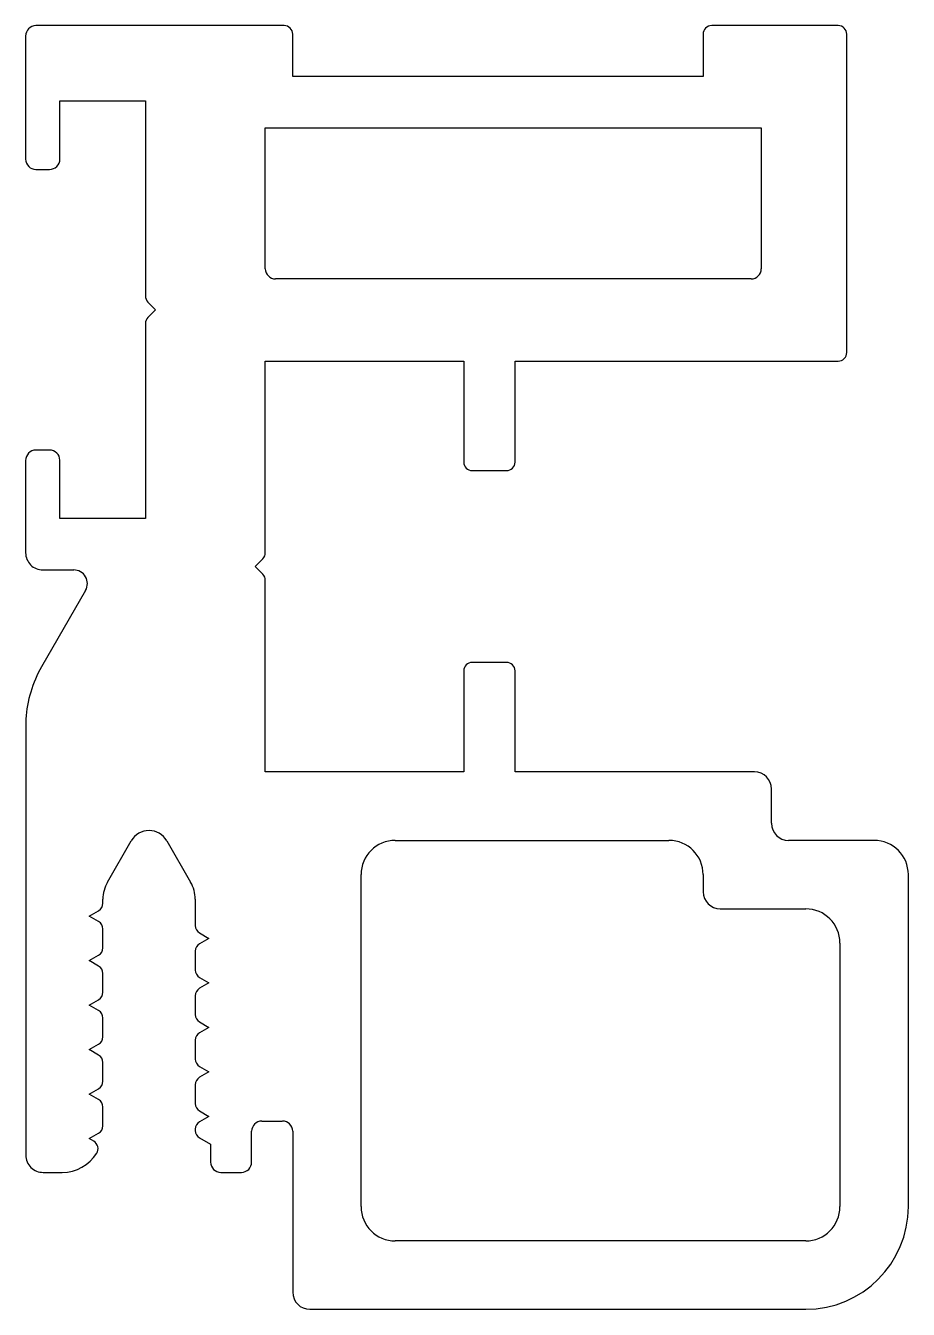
# Model space of a CAD drawing. Extents: x 1425 to 1450.8, y 1103 to 1140.5.
import ezdxf

# ---------------------------------------------------------------- set-up
doc = ezdxf.new("R2010")
doc.units = 0
doc.layers.get('0').update_dxf_attribs({"linetype": 'CONTINUOUS'})

msp = doc.modelspace()

# ---------------------------------------------------------------- linework, layer by layer
for p, q in [((1432.567, 1140.491), (1425.31, 1140.491)), ((1448.767, 1140.491), (1445.067, 1140.491)), ((1425.01, 1140.188), (1425.01, 1136.588)), ((1432.817, 1139.009), (1432.817, 1140.241)), ((1444.817, 1140.241), (1444.817, 1139.009)), ((1449.017, 1130.941), (1449.017, 1140.241)), ((1444.817, 1139.009), (1432.817, 1139.009)), ((1426.01, 1136.593), (1426.01, 1138.291)), ((1426.01, 1138.291), (1428.51, 1138.291)), ((1428.51, 1138.291), (1428.51, 1132.594)), ((1432.017, 1133.388), (1432.017, 1137.509)), ((1432.017, 1137.509), (1446.517, 1137.509)), ((1446.517, 1137.509), (1446.517, 1133.391)), ((1425.31, 1136.291), (1425.71, 1136.291)), ((1446.217, 1133.091), (1432.317, 1133.091)), ((1428.583, 1132.417), (1428.81, 1132.19)), ((1428.81, 1132.19), (1428.583, 1131.964)), ((1428.51, 1131.787), (1428.51, 1126.091)), ((1432.017, 1125.094), (1432.017, 1130.691)), ((1432.017, 1130.691), (1437.817, 1130.691)), ((1437.817, 1130.691), (1437.817, 1127.741)), ((1439.317, 1127.741), (1439.317, 1130.691)), ((1439.317, 1130.691), (1448.767, 1130.691)), ((1425.71, 1128.091), (1425.31, 1128.091)), ((1425.01, 1127.788), (1425.01, 1125.091)), ((1426.01, 1126.091), (1426.01, 1127.793)), ((1438.067, 1127.491), (1439.067, 1127.491)), ((1428.51, 1126.091), (1426.01, 1126.091)), ((1431.717, 1124.691), (1431.943, 1124.918)), ((1431.943, 1124.464), (1431.717, 1124.691)), ((1425.51, 1124.591), (1426.416, 1124.591)), ((1432.017, 1118.691), (1432.017, 1124.287)), ((1426.764, 1123.992), (1425.476, 1121.763)), ((1437.817, 1121.641), (1437.817, 1118.691)), ((1439.067, 1121.891), (1438.067, 1121.891)), ((1439.317, 1118.691), (1439.317, 1121.641)), ((1425.017, 1120.234), (1425.017, 1107.491)), ((1437.817, 1118.691), (1432.017, 1118.691)), ((1446.317, 1118.691), (1439.317, 1118.691)), ((1446.817, 1117.191), (1446.817, 1118.191)), ((1427.401, 1115.471), (1428.097, 1116.677)), ((1429.136, 1116.677), (1429.833, 1115.471)), ((1435.817, 1116.691), (1443.817, 1116.691)), ((1449.817, 1116.691), (1447.317, 1116.691)), ((1434.817, 1105.99), (1434.817, 1115.691)), ((1444.817, 1115.691), (1444.817, 1115.19)), ((1450.817, 1105.991), (1450.817, 1115.691)), ((1427.401, 1115.471), (1427.401, 1115.471)), ((1427.267, 1114.853), (1427.267, 1114.971)), ((1429.967, 1114.971), (1429.967, 1114.203)), ((1426.867, 1114.477), (1427.142, 1114.636)), ((1445.317, 1114.69), (1447.817, 1114.69)), ((1427.142, 1114.319), (1426.867, 1114.477)), ((1427.267, 1113.553), (1427.267, 1114.102)), ((1430.092, 1113.986), (1430.367, 1113.827)), ((1430.367, 1113.827), (1430.092, 1113.669)), ((1429.967, 1113.452), (1429.967, 1112.903)), ((1448.817, 1113.69), (1448.817, 1105.99)), ((1426.867, 1113.177), (1427.142, 1113.336)), ((1427.142, 1113.019), (1426.867, 1113.177)), ((1427.267, 1112.253), (1427.267, 1112.802)), ((1430.092, 1112.686), (1430.367, 1112.527)), ((1430.367, 1112.527), (1430.092, 1112.369)), ((1426.867, 1111.877), (1427.142, 1112.036)), ((1427.142, 1111.719), (1426.867, 1111.877)), ((1429.967, 1112.152), (1429.967, 1111.603)), ((1427.267, 1110.953), (1427.267, 1111.502)), ((1430.092, 1111.386), (1430.367, 1111.227)), ((1430.367, 1111.227), (1430.092, 1111.069)), ((1429.967, 1110.852), (1429.967, 1110.303)), ((1426.867, 1110.577), (1427.142, 1110.736)), ((1427.142, 1110.419), (1426.867, 1110.577)), ((1427.267, 1109.653), (1427.267, 1110.202)), ((1430.092, 1110.086), (1430.367, 1109.927)), ((1430.367, 1109.927), (1430.092, 1109.769)), ((1426.867, 1109.277), (1427.142, 1109.436)), ((1427.142, 1109.119), (1426.867, 1109.277)), ((1429.967, 1109.552), (1429.967, 1109.003)), ((1427.267, 1108.353), (1427.267, 1108.902)), ((1430.092, 1108.786), (1430.367, 1108.627)), ((1430.367, 1108.627), (1430.092, 1108.469)), ((1426.867, 1107.977), (1427.142, 1108.136)), ((1429.967, 1108.252), (1429.967, 1108.216)), ((1431.617, 1107.293), (1431.617, 1108.191)), ((1431.914, 1108.491), (1432.514, 1108.491)), ((1432.817, 1108.193), (1432.817, 1103.491)), ((1427.001, 1107.9), (1426.867, 1107.977)), ((1430.092, 1107.999), (1430.417, 1107.812)), ((1430.417, 1107.812), (1430.417, 1107.291)), ((1425.522, 1106.991), (1426.081, 1106.991)), ((1430.717, 1106.991), (1431.317, 1106.991)), ((1447.817, 1104.99), (1435.817, 1104.99)), ((1433.317, 1102.991), (1447.817, 1102.991))]:
    msp.add_line(p, q)
for centre, radius, start, end in [((1425.31, 1140.191), 0.3, 90, 180.5125), ((1432.567, 1140.241), 0.25, 0, 90), ((1445.067, 1140.241), 0.25, 90, 180), ((1448.767, 1140.241), 0.25, 0.0004, 90), ((1425.31, 1136.591), 0.3, 180.5127, 270), ((1425.71, 1136.591), 0.3, 269.9996, 0.5336), ((1432.317, 1133.391), 0.3, 180.5125, 270.0002), ((1446.217, 1133.391), 0.3, 270.0002, 0), ((1428.76, 1132.594), 0.25, 180, 225), ((1428.76, 1131.787), 0.25, 135, 180), ((1448.767, 1130.941), 0.25, 270, 0.0004), ((1425.31, 1127.791), 0.3, 89.9996, 180.5127), ((1425.71, 1127.791), 0.3, 0.5336, 90), ((1438.067, 1127.741), 0.25, 180, 270), ((1439.067, 1127.741), 0.25, 270, 0), ((1425.51, 1125.091), 0.5, 180, 270.0009), ((1431.767, 1125.094), 0.25, 315, 360), ((1426.416, 1124.191), 0.4, 330.3117, 90.0009), ((1431.767, 1124.287), 0.25, 0, 45), ((1428.51, 1120.017), 3.5, 150.0896, 176.4585), ((1438.067, 1121.641), 0.25, 90, 180), ((1439.067, 1121.641), 0.25, 0, 90), ((1446.317, 1118.191), 0.5, 0, 90), ((1447.317, 1117.191), 0.5, 180, 270), ((1428.617, 1116.377), 0.6, 30.0034, 149.9966), ((1435.817, 1115.691), 1, 90, 180), ((1443.817, 1115.691), 1, 360, 90), ((1449.817, 1115.691), 1, 0, 90), ((1428.267, 1114.971), 1, 149.9966, 180), ((1428.967, 1114.971), 1, 0, 30.0037), ((1445.317, 1115.19), 0.5, 180, 270), ((1427.017, 1114.853), 0.25, 300.004, 360), ((1447.817, 1113.69), 1, 360, 90), ((1427.017, 1114.102), 0.25, 0, 59.996), ((1430.217, 1114.203), 0.25, 180, 239.9959), ((1427.017, 1113.553), 0.25, 300.004, 360), ((1430.217, 1113.452), 0.25, 120.0041, 180), ((1427.017, 1112.802), 0.25, 0, 59.996), ((1430.217, 1112.903), 0.25, 180, 239.9959), ((1427.017, 1112.253), 0.25, 300.004, 360), ((1430.217, 1112.152), 0.25, 120.0041, 180), ((1427.017, 1111.502), 0.25, 0, 60.0222), ((1430.217, 1111.603), 0.25, 180, 239.9959), ((1427.017, 1110.953), 0.25, 300.004, 360), ((1430.217, 1110.852), 0.25, 120.0041, 180), ((1427.017, 1110.202), 0.25, 0, 59.996), ((1430.217, 1110.303), 0.25, 180, 239.9959), ((1427.017, 1109.653), 0.25, 300.004, 360), ((1430.217, 1109.552), 0.25, 120.0041, 180), ((1427.017, 1108.902), 0.25, 0, 59.996), ((1430.217, 1109.003), 0.25, 180, 239.9959), ((1427.017, 1108.353), 0.25, 300.004, 360), ((1430.217, 1108.252), 0.25, 119.9779, 180), ((1430.217, 1108.216), 0.25, 180, 239.9998), ((1431.917, 1108.191), 0.3, 90.5127, 180), ((1432.517, 1108.191), 0.3, 0.5127, 90.5127), ((1426.876, 1107.683), 0.25, 327.7369, 59.996), ((1425.517, 1107.491), 0.5, 180, 270.638), ((1426.072, 1108.191), 1.2, 270.4313, 327.7369), ((1430.717, 1107.291), 0.3, 180, 270), ((1431.317, 1107.291), 0.3, 269.9997, 0.5336), ((1435.817, 1105.99), 1, 180, 270), ((1447.817, 1105.991), 3, 270, 0), ((1447.817, 1105.99), 1, 270, 0), ((1433.317, 1103.491), 0.5, 180, 270)]:
    msp.add_arc(centre, radius, start, end)

doc.saveas('drawing.dxf')
